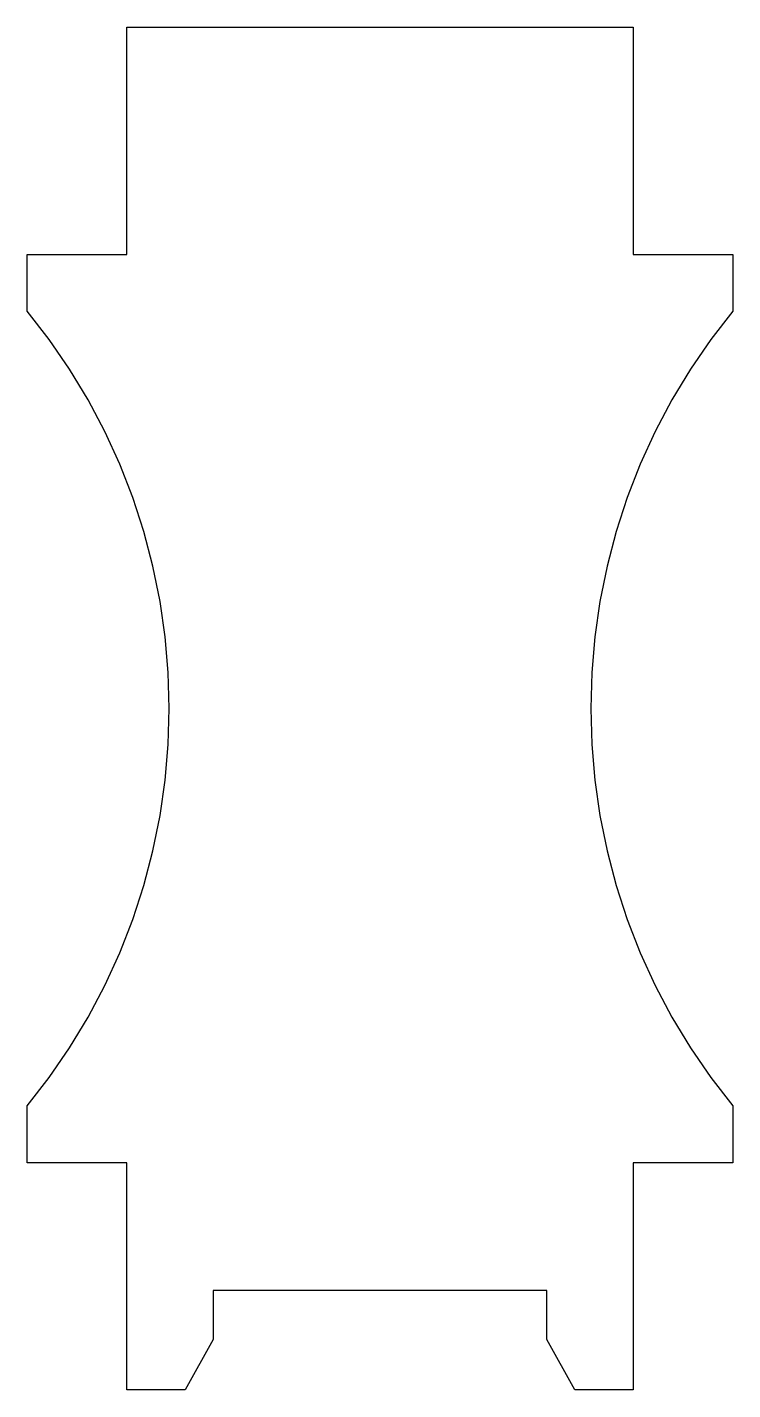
# Model space of a CAD drawing. Header units: inches. Extents: x 0 to 6.2, y 0 to 12.
import ezdxf

# ---------------------------------------------------------------- set-up
doc = ezdxf.new("R2010")
doc.units = ezdxf.units.IN
doc.header["$MEASUREMENT"] = 0
doc.layers.add('CUT', color=7, linetype='Continuous')

msp = doc.modelspace()

# ---------------------------------------------------------------- linework, layer by layer
at = {"layer": 'CUT'}
msp.add_lwpolyline([(5.334, 0), (4.8181, 0), (4.5732, 0.4427), (4.5732, 0.875), (1.6355, 0.875), (1.6355, 0.4427), (1.3906, 0), (0.8747, 0), (0.8747, 2), (-0.0003, 2), (-0.0003, 2.5), (0.1927, 2.75), (0.3712, 3.0106), (0.5344, 3.281), (0.6819, 3.5602), (0.8132, 3.8475), (0.9279, 4.1417), (1.0255, 4.4421), (1.1059, 4.7475), (1.1687, 5.057), (1.2137, 5.3696), (1.2407, 5.6843), (1.2497, 6), (1.2407, 6.3157), (1.2137, 6.6304), (1.1687, 6.943), (1.1059, 7.2525), (1.0255, 7.5579), (0.9279, 7.8583), (0.8132, 8.1525), (0.6819, 8.4398), (0.5344, 8.719), (0.3712, 8.9894), (0.1927, 9.25), (-0.0003, 9.5), (-0.0003, 10), (0.8747, 10), (0.8747, 12), (5.334, 12), (5.334, 10), (6.209, 10), (6.209, 9.5), (6.016, 9.25), (5.8376, 8.9894), (5.6744, 8.719), (5.5269, 8.4398), (5.3956, 8.1525), (5.2809, 7.8583), (5.1832, 7.5579), (5.1028, 7.2525), (5.0401, 6.943), (4.9951, 6.6304), (4.968, 6.3157), (4.959, 6), (4.968, 5.6843), (4.9951, 5.3696), (5.0401, 5.057), (5.1028, 4.7475), (5.1832, 4.4421), (5.2809, 4.1417), (5.3956, 3.8475), (5.5269, 3.5602), (5.6744, 3.281), (5.8376, 3.0106), (6.016, 2.75), (6.209, 2.5), (6.209, 2), (5.334, 2)], close=True, dxfattribs=at)

doc.saveas('drawing.dxf')
